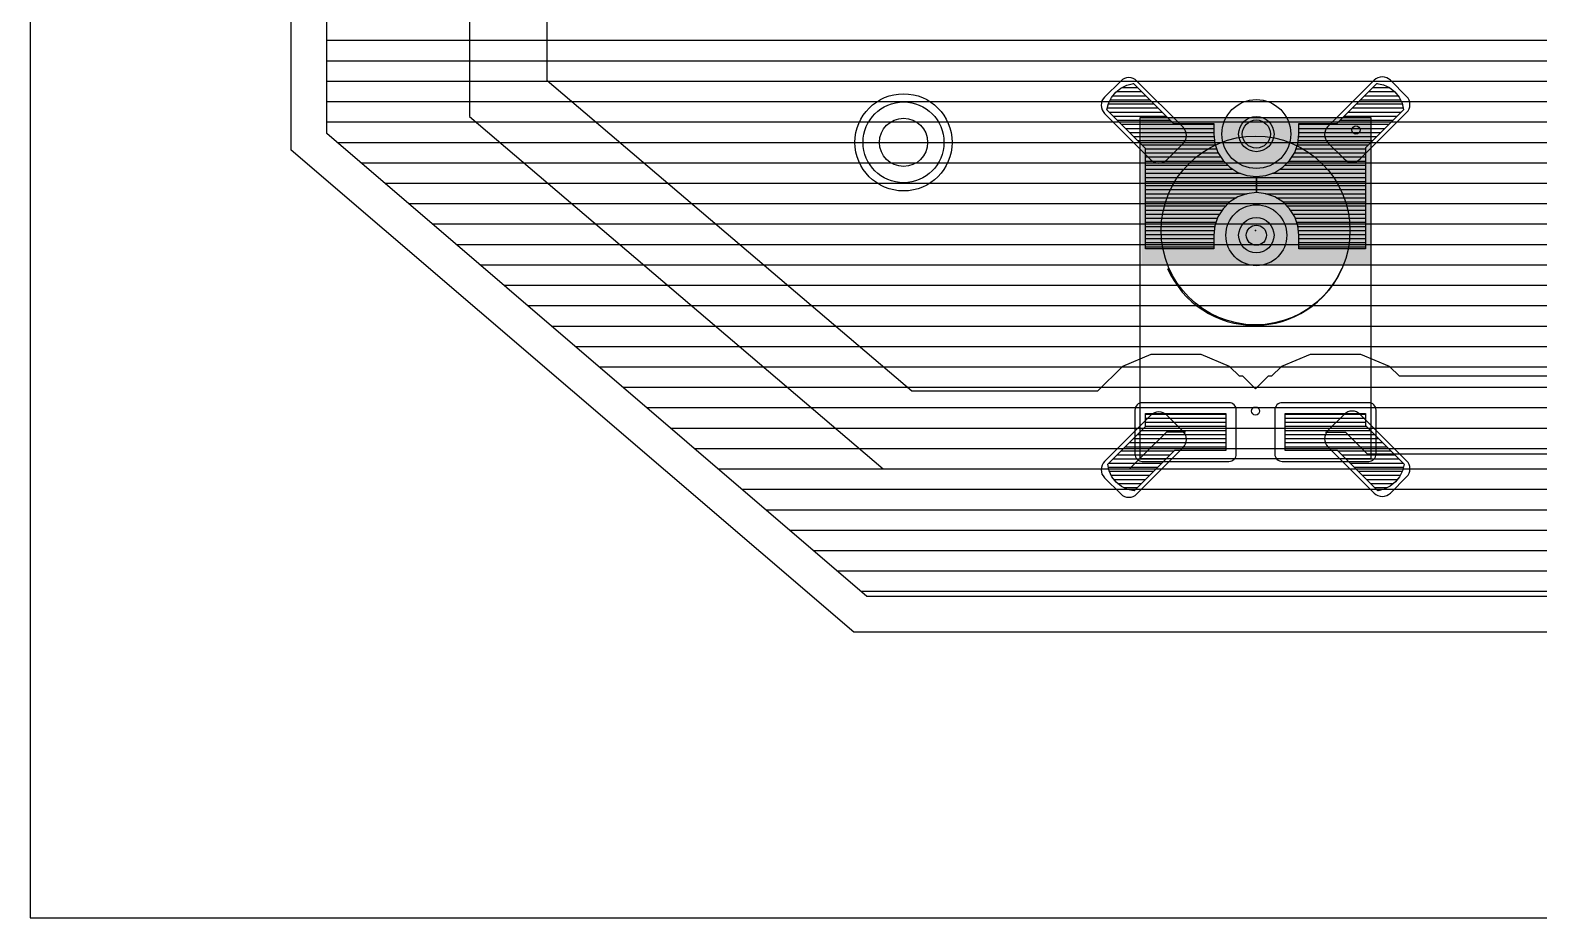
# Model space of a CAD drawing. Extents: x 0 to 1.97, y 0 to 1.97.
# Drawn here: x 0 to 0.739, y 0 to 0.435 of the extents above; entities that cross this region are included whole.
import ezdxf

# ---------------------------------------------------------------- set-up
doc = ezdxf.new("R2010")
doc.units = 0
for name, color, linetype in [('1', 14, 'CONTINUOUS'), ('16', 174, 'CONTINUOUS'), ('17', 94, 'CONTINUOUS'), ('18', 94, 'CONTINUOUS'), ('20', 178, 'CONTINUOUS'), ('21', 251, 'CONTINUOUS'), ('23', 178, 'CONTINUOUS'), ('29', 251, 'CONTINUOUS'), ('30', 251, 'CONTINUOUS'), ('31', 251, 'CONTINUOUS'), ('44', 251, 'CONTINUOUS'), ('51', 251, 'CONTINUOUS')]:
    doc.layers.add(name, color=color, linetype=linetype)

# ---------------------------------------------------------------- blocks, each defined once
blk = doc.blocks.new('RECT201600X116800R25')
blk.add_lwpolyline([(0.024803, -0.010778), (0.024803, 0.010778, 0.414214), (0.021211, 0.01437), (-0.021211, 0.01437, 0.414214), (-0.024803, 0.010778), (-0.024803, -0.010778, 0.414214), (-0.021211, -0.01437), (0.021211, -0.01437, 0.414214)], format="xyb", close=True)
blk = doc.blocks.new('RECT176000X91200R50')
blk.add_lwpolyline([(0.021654, -0.00561), (0.021654, 0.00561, 0.414214), (0.016043, 0.01122), (-0.016043, 0.01122, 0.414214), (-0.021654, 0.00561), (-0.021654, -0.00561, 0.414214), (-0.016043, -0.01122), (0.016043, -0.01122, 0.414214)], format="xyb", close=True)
blk = doc.blocks.new('RECT')
blk.add_solid([(-0.5, -0.5), (0.5, -0.5), (-0.5, 0.5), (0.5, 0.5)])
blk = doc.blocks.new('ROUNDP')
blk.add_circle((0, 0), 0.5)
blk = doc.blocks.new('ROUNDV')
blk.add_circle((0, 0), 0.5)

msp = doc.modelspace()

# ---------------------------------------------------------------- linework, layer by layer
at = {"layer": '1'}
for p, q in [((0.215276, 0.478976), (0.215276, 0.392598)), ((0.253275, 0.410145), (0.253275, 0.463236)), ((0.253275, 0.43), (1.153094, 0.43)), ((0.253275, 0.42), (1.133581, 0.42)), ((0.431866, 0.258), (0.253275, 0.410145)), ((0.253446, 0.41), (1.114068, 0.41)), ((0.265184, 0.4), (0.993925, 0.4)), ((0.215276, 0.392598), (0.417874, 0.22)), ((0.276922, 0.39), (0.981318, 0.39)), ((0.288661, 0.38), (0.973737, 0.38)), ((0.300399, 0.37), (0.970294, 0.37)), ((0.312137, 0.36), (0.911913, 0.36)), ((0.323875, 0.35), (0.894834, 0.35)), ((0.335613, 0.34), (0.885986, 0.34)), ((0.347351, 0.33), (0.881736, 0.33)), ((0.359089, 0.32), (0.87841, 0.32)), ((0.370828, 0.31), (0.879021, 0.31)), ((0.382566, 0.3), (0.880083, 0.3)), ((0.394304, 0.29), (0.873445, 0.29)), ((0.406042, 0.28), (0.853106, 0.28)), ((0.549055, 0.276031), (0.535089, 0.270246)), ((0.573622, 0.276031), (0.549055, 0.276031)), ((0.587588, 0.270246), (0.573622, 0.276031)), ((0.627008, 0.276031), (0.613042, 0.270246)), ((0.651968, 0.276031), (0.627008, 0.276031)), ((0.665935, 0.270246), (0.651968, 0.276031)), ((0.41778, 0.27), (0.534843, 0.27)), ((0.535089, 0.270246), (0.522843, 0.258)), ((0.592433, 0.265401), (0.587588, 0.270246)), ((0.587834, 0.27), (0.612795, 0.27)), ((0.613042, 0.270246), (0.608197, 0.265401)), ((0.670779, 0.265401), (0.665935, 0.270246)), ((0.666181, 0.27), (0.83181, 0.27)), ((0.429518, 0.26), (0.524843, 0.26)), ((0.594146, 0.265401), (0.592433, 0.265401)), ((0.600315, 0.259233), (0.594146, 0.265401)), ((0.599548, 0.26), (0.601082, 0.26)), ((0.606483, 0.265401), (0.600315, 0.259233)), ((0.608197, 0.265401), (0.606483, 0.265401)), ((0.821463, 0.265401), (0.670779, 0.265401)), ((0.522843, 0.258), (0.431866, 0.258)), ((0.556614, 0.238031), (0.545591, 0.227008)), ((0.566063, 0.238031), (0.556614, 0.238031)), ((0.634567, 0.238031), (0.644409, 0.238031)), ((0.644409, 0.238031), (0.655039, 0.227402)), ((0.538583, 0.22), (0.545591, 0.227008)), ((0.655039, 0.227402), (0.829528, 0.227402)), ((0.417874, 0.22), (0.538583, 0.22))]:
    msp.add_line(p, q, dxfattribs=at)
at = {"layer": '16'}
for p, q in [((0.145374, 0.384269), (0.145374, 0.683132)), ((0.145374, 0.43), (1.370217, 0.43)), ((0.145374, 0.42), (1.370217, 0.42)), ((0.145374, 0.41), (1.370217, 0.41)), ((0.145374, 0.4), (0.993925, 0.4)), ((0.145374, 0.39), (0.981318, 0.39)), ((0.409938, 0.1575), (0.145374, 0.384269)), ((0.150355, 0.38), (0.973737, 0.38)), ((0.162022, 0.37), (0.970294, 0.37)), ((0.173688, 0.36), (0.911913, 0.36)), ((0.185355, 0.35), (0.894834, 0.35)), ((0.197021, 0.34), (0.885986, 0.34)), ((0.208688, 0.33), (0.881736, 0.33)), ((0.220355, 0.32), (0.87841, 0.32)), ((0.232021, 0.31), (0.879021, 0.31)), ((0.243688, 0.3), (0.880083, 0.3)), ((0.255355, 0.29), (0.884961, 0.29)), ((0.267021, 0.28), (0.889838, 0.28)), ((0.278688, 0.27), (0.894715, 0.27)), ((0.290355, 0.26), (0.899593, 0.26)), ((0.302021, 0.25), (0.90447, 0.25)), ((0.313688, 0.24), (0.909347, 0.24)), ((0.325355, 0.23), (0.914224, 0.23)), ((0.337021, 0.22), (0.91913, 0.22)), ((0.348688, 0.21), (0.930433, 0.21)), ((0.360355, 0.2), (0.996145, 0.2)), ((0.372021, 0.19), (0.976145, 0.19)), ((0.383688, 0.18), (0.956145, 0.18)), ((0.395355, 0.17), (0.936145, 0.17)), ((0.407021, 0.16), (0.916145, 0.16)), ((0.911144, 0.1575), (0.409938, 0.1575))]:
    msp.add_line(p, q, dxfattribs=at)
at = {"layer": '20'}
for p, q in [((0, 1.968504), (0, 0)), ((0.127874, 0.37622), (0.127874, 0.691181)), ((0.403465, 0.14), (0.127874, 0.37622)), ((0.915276, 0.14), (0.403465, 0.14)), ((0, 0), (1.968504, 0))]:
    msp.add_line(p, q, dxfattribs=at)
at = {"layer": '21'}
for p, q in [((0.543819, 0.254843), (0.543819, 0.312165)), ((0.656811, 0.312165), (0.656811, 0.254843)), ((0.601811, 0.224843), (0.599606, 0.224843))]:
    msp.add_line(p, q, dxfattribs=at)
msp.add_circle((0.600315, 0.248346), 0.001969, dxfattribs=at)
msp.add_arc((0.599921, 0.337039), 0.046707, 203.855589, 336.144411, dxfattribs=at)
at = {"layer": '23'}
msp.add_point((0.600315, 0.33685), dxfattribs=at)
at = {"layer": '29'}
for p, q in [((0.531811, 0.404567), (0.534364, 0.406623)), ((0.534364, 0.406623), (0.537296, 0.408089)), ((0.537296, 0.408089), (0.540472, 0.408898)), ((0.540287, 0.40885), (0.54052, 0.40885)), ((0.540472, 0.408898), (0.560157, 0.389213)), ((0.640079, 0.389213), (0.659764, 0.408898)), ((0.659717, 0.40885), (0.659992, 0.40885)), ((0.659764, 0.408898), (0.663013, 0.408226)), ((0.663013, 0.408226), (0.666021, 0.406824)), ((0.666021, 0.406824), (0.668624, 0.404765)), ((0.528289, 0.399082), (0.529755, 0.402014)), ((0.529173, 0.40085), (0.54852, 0.40085)), ((0.529755, 0.402014), (0.531811, 0.404567)), ((0.532163, 0.40485), (0.54452, 0.40485)), ((0.651717, 0.40085), (0.671294, 0.40085)), ((0.655717, 0.40485), (0.668516, 0.40485)), ((0.668624, 0.404765), (0.670682, 0.402163)), ((0.670682, 0.402163), (0.672085, 0.399155)), ((0.672085, 0.399155), (0.672756, 0.395906)), ((0.52748, 0.395906), (0.528289, 0.399082)), ((0.546378, 0.377008), (0.52748, 0.395906)), ((0.527721, 0.39685), (0.55252, 0.39685)), ((0.530535, 0.39285), (0.55652, 0.39285)), ((0.643717, 0.39285), (0.669701, 0.39285)), ((0.647717, 0.39685), (0.672561, 0.39685)), ((0.672756, 0.395906), (0.654252, 0.377402)), ((0.534535, 0.38885), (0.579843, 0.38885)), ((0.538535, 0.38485), (0.579843, 0.38485)), ((0.560157, 0.389213), (0.579843, 0.389213)), ((0.579843, 0.389213), (0.579843, 0.384094)), ((0.621575, 0.384094), (0.621575, 0.389213)), ((0.621575, 0.389213), (0.640079, 0.389213)), ((0.621575, 0.38885), (0.665701, 0.38885)), ((0.621575, 0.38485), (0.661701, 0.38485)), ((0.542535, 0.38085), (0.580208, 0.38085)), ((0.546378, 0.327795), (0.546378, 0.377008)), ((0.579843, 0.384094), (0.580366, 0.379451)), ((0.580366, 0.379451), (0.581909, 0.375041)), ((0.619508, 0.375041), (0.621052, 0.379451)), ((0.621052, 0.379451), (0.621575, 0.384094)), ((0.621209, 0.38085), (0.657701, 0.38085)), ((0.654252, 0.377402), (0.654252, 0.327795)), ((0.546378, 0.37685), (0.581276, 0.37685)), ((0.546378, 0.37285), (0.583285, 0.37285)), ((0.581909, 0.375041), (0.584395, 0.371085)), ((0.584395, 0.371085), (0.587699, 0.367781)), ((0.613719, 0.367781), (0.617023, 0.371085)), ((0.617023, 0.371085), (0.619508, 0.375041)), ((0.618132, 0.37285), (0.654252, 0.37285)), ((0.620141, 0.37685), (0.654252, 0.37685)), ((0.546378, 0.36885), (0.586629, 0.36885)), ((0.546378, 0.36485), (0.592925, 0.36485)), ((0.587699, 0.367781), (0.591655, 0.365295)), ((0.591655, 0.365295), (0.596065, 0.363751)), ((0.596065, 0.363751), (0.600709, 0.363228)), ((0.600709, 0.363228), (0.605352, 0.363751)), ((0.600709, 0.363228), (0.600709, 0.355354)), ((0.600709, 0.355354), (0.600709, 0.363228)), ((0.605352, 0.363751), (0.609762, 0.365295)), ((0.608492, 0.36485), (0.654252, 0.36485)), ((0.609762, 0.365295), (0.613719, 0.367781)), ((0.614788, 0.36885), (0.654252, 0.36885)), ((0.546378, 0.36085), (0.600709, 0.36085)), ((0.546378, 0.35685), (0.600709, 0.35685)), ((0.596065, 0.354831), (0.591655, 0.353288)), ((0.600709, 0.355354), (0.596065, 0.354831)), ((0.600709, 0.36085), (0.654252, 0.36085)), ((0.600709, 0.35685), (0.654252, 0.35685)), ((0.605352, 0.354831), (0.600709, 0.355354)), ((0.609762, 0.353288), (0.605352, 0.354831)), ((0.546378, 0.35285), (0.590959, 0.35285)), ((0.546378, 0.34885), (0.585747, 0.34885)), ((0.584395, 0.347498), (0.581909, 0.343542)), ((0.587699, 0.350802), (0.584395, 0.347498)), ((0.591655, 0.353288), (0.587699, 0.350802)), ((0.613719, 0.350802), (0.609762, 0.353288)), ((0.610459, 0.35285), (0.654252, 0.35285)), ((0.617023, 0.347498), (0.613719, 0.350802)), ((0.61567, 0.34885), (0.654252, 0.34885)), ((0.619508, 0.343542), (0.617023, 0.347498)), ((0.546378, 0.34485), (0.582731, 0.34485)), ((0.546378, 0.34085), (0.580967, 0.34085)), ((0.581909, 0.343542), (0.580366, 0.339131)), ((0.618686, 0.34485), (0.654252, 0.34485)), ((0.621052, 0.339131), (0.619508, 0.343542)), ((0.62045, 0.34085), (0.654252, 0.34085)), ((0.546378, 0.33685), (0.580109, 0.33685)), ((0.546378, 0.33285), (0.579843, 0.33285)), ((0.580366, 0.339131), (0.579843, 0.334488)), ((0.579843, 0.334488), (0.579843, 0.327795)), ((0.621575, 0.334488), (0.621052, 0.339131)), ((0.621309, 0.33685), (0.654252, 0.33685)), ((0.621575, 0.327795), (0.621575, 0.334488)), ((0.621575, 0.33285), (0.654252, 0.33285)), ((0.546378, 0.32885), (0.579843, 0.32885)), ((0.579843, 0.327795), (0.546378, 0.327795)), ((0.621575, 0.32885), (0.654252, 0.32885)), ((0.654252, 0.327795), (0.621575, 0.327795)), ((0.546378, 0.240787), (0.546378, 0.247087)), ((0.546378, 0.247087), (0.585748, 0.247087)), ((0.546378, 0.24485), (0.585748, 0.24485)), ((0.585748, 0.247087), (0.585748, 0.228976)), ((0.614882, 0.228976), (0.614882, 0.247087)), ((0.614882, 0.247087), (0.654252, 0.247087)), ((0.614882, 0.24485), (0.654252, 0.24485)), ((0.654252, 0.247087), (0.654252, 0.241181)), ((0.527874, 0.222283), (0.546378, 0.240787)), ((0.542441, 0.23685), (0.585748, 0.23685)), ((0.546378, 0.24085), (0.585748, 0.24085)), ((0.614882, 0.24085), (0.654583, 0.24085)), ((0.614882, 0.23685), (0.658583, 0.23685)), ((0.654252, 0.241181), (0.67315, 0.222283)), ((0.538441, 0.23285), (0.585748, 0.23285)), ((0.614882, 0.23285), (0.662583, 0.23285)), ((0.528545, 0.219034), (0.527874, 0.222283)), ((0.530441, 0.22485), (0.556425, 0.22485)), ((0.534441, 0.22885), (0.560425, 0.22885)), ((0.560551, 0.228976), (0.540866, 0.209291)), ((0.585748, 0.228976), (0.560551, 0.228976)), ((0.640472, 0.228976), (0.614882, 0.228976)), ((0.660157, 0.209291), (0.640472, 0.228976)), ((0.640598, 0.22885), (0.666583, 0.22885)), ((0.644598, 0.22485), (0.670583, 0.22485)), ((0.67315, 0.222283), (0.672341, 0.219107)), ((0.52817, 0.22085), (0.552425, 0.22085)), ((0.529948, 0.216026), (0.528545, 0.219034)), ((0.529564, 0.21685), (0.548425, 0.21685)), ((0.532006, 0.213424), (0.529948, 0.216026)), ((0.648598, 0.22085), (0.672785, 0.22085)), ((0.652598, 0.21685), (0.671213, 0.21685)), ((0.670875, 0.216175), (0.668819, 0.213622)), ((0.672341, 0.219107), (0.670875, 0.216175)), ((0.534609, 0.211365), (0.532006, 0.213424)), ((0.532731, 0.21285), (0.544425, 0.21285)), ((0.537617, 0.209963), (0.534609, 0.211365)), ((0.540866, 0.209291), (0.537617, 0.209963)), ((0.656598, 0.21285), (0.667861, 0.21285)), ((0.663334, 0.2101), (0.660157, 0.209291)), ((0.666266, 0.211566), (0.663334, 0.2101)), ((0.668819, 0.213622), (0.666266, 0.211566))]:
    msp.add_line(p, q, dxfattribs=at)
for centre in [(0.600709, 0.384094), (0.600709, 0.334488)]:
    msp.add_circle(centre, 0.008661, dxfattribs=at)
at = {"layer": '31'}
for p, q in [((0.531811, 0.404567), (0.534364, 0.406623)), ((0.534364, 0.406623), (0.537296, 0.408089)), ((0.534818, 0.40685), (0.54252, 0.40685)), ((0.537296, 0.408089), (0.540472, 0.408898)), ((0.540287, 0.40885), (0.54052, 0.40885)), ((0.540472, 0.408898), (0.560157, 0.389213)), ((0.640079, 0.389213), (0.659764, 0.408898)), ((0.657717, 0.40685), (0.665963, 0.40685)), ((0.659717, 0.40885), (0.659992, 0.40885)), ((0.659764, 0.408898), (0.663013, 0.408226)), ((0.663013, 0.408226), (0.666021, 0.406824)), ((0.666021, 0.406824), (0.668624, 0.404765)), ((0.528289, 0.399082), (0.529755, 0.402014)), ((0.529173, 0.40085), (0.54852, 0.40085)), ((0.529755, 0.402014), (0.531811, 0.404567)), ((0.530428, 0.40285), (0.54652, 0.40285)), ((0.532163, 0.40485), (0.54452, 0.40485)), ((0.651717, 0.40085), (0.671294, 0.40085)), ((0.653717, 0.40285), (0.670138, 0.40285)), ((0.655717, 0.40485), (0.668516, 0.40485)), ((0.668624, 0.404765), (0.670682, 0.402163)), ((0.670682, 0.402163), (0.672085, 0.399155)), ((0.672085, 0.399155), (0.672756, 0.395906)), ((0.52748, 0.395906), (0.528289, 0.399082)), ((0.546378, 0.377008), (0.52748, 0.395906)), ((0.527721, 0.39685), (0.55252, 0.39685)), ((0.52823, 0.39885), (0.55052, 0.39885)), ((0.528535, 0.39485), (0.55452, 0.39485)), ((0.530535, 0.39285), (0.55652, 0.39285)), ((0.643717, 0.39285), (0.669701, 0.39285)), ((0.645717, 0.39485), (0.671701, 0.39485)), ((0.647717, 0.39685), (0.672561, 0.39685)), ((0.649717, 0.39885), (0.672147, 0.39885)), ((0.672756, 0.395906), (0.654252, 0.377402)), ((0.532535, 0.39085), (0.55852, 0.39085)), ((0.534535, 0.38885), (0.579843, 0.38885)), ((0.536535, 0.38685), (0.579843, 0.38685)), ((0.538535, 0.38485), (0.579843, 0.38485)), ((0.560157, 0.389213), (0.579843, 0.389213)), ((0.579843, 0.389213), (0.579843, 0.384094)), ((0.621575, 0.384094), (0.621575, 0.389213)), ((0.621575, 0.389213), (0.640079, 0.389213)), ((0.621575, 0.38885), (0.665701, 0.38885)), ((0.621575, 0.38685), (0.663701, 0.38685)), ((0.621575, 0.38485), (0.661701, 0.38485)), ((0.641717, 0.39085), (0.667701, 0.39085)), ((0.540535, 0.38285), (0.579983, 0.38285)), ((0.542535, 0.38085), (0.580208, 0.38085)), ((0.544535, 0.37885), (0.580576, 0.37885)), ((0.546378, 0.327795), (0.546378, 0.377008)), ((0.579843, 0.384094), (0.580366, 0.379451)), ((0.580366, 0.379451), (0.581909, 0.375041)), ((0.619508, 0.375041), (0.621052, 0.379451)), ((0.620841, 0.37885), (0.655701, 0.37885)), ((0.621052, 0.379451), (0.621575, 0.384094)), ((0.621209, 0.38085), (0.657701, 0.38085)), ((0.621435, 0.38285), (0.659701, 0.38285)), ((0.654252, 0.377402), (0.654252, 0.327795)), ((0.546378, 0.37685), (0.581276, 0.37685)), ((0.546378, 0.37485), (0.582029, 0.37485)), ((0.546378, 0.37285), (0.583285, 0.37285)), ((0.546378, 0.37085), (0.584629, 0.37085)), ((0.581909, 0.375041), (0.584395, 0.371085)), ((0.584395, 0.371085), (0.587699, 0.367781)), ((0.613719, 0.367781), (0.617023, 0.371085)), ((0.616788, 0.37085), (0.654252, 0.37085)), ((0.617023, 0.371085), (0.619508, 0.375041)), ((0.618132, 0.37285), (0.654252, 0.37285)), ((0.619389, 0.37485), (0.654252, 0.37485)), ((0.620141, 0.37685), (0.654252, 0.37685)), ((0.546378, 0.36885), (0.586629, 0.36885)), ((0.546378, 0.36685), (0.589179, 0.36685)), ((0.546378, 0.36485), (0.592925, 0.36485)), ((0.546378, 0.36285), (0.600709, 0.36285)), ((0.587699, 0.367781), (0.591655, 0.365295)), ((0.591655, 0.365295), (0.596065, 0.363751)), ((0.596065, 0.363751), (0.600709, 0.363228)), ((0.600709, 0.363228), (0.605352, 0.363751)), ((0.600709, 0.363228), (0.600709, 0.355354)), ((0.600709, 0.355354), (0.600709, 0.363228)), ((0.600709, 0.36285), (0.654252, 0.36285)), ((0.605352, 0.363751), (0.609762, 0.365295)), ((0.608492, 0.36485), (0.654252, 0.36485)), ((0.609762, 0.365295), (0.613719, 0.367781)), ((0.612238, 0.36685), (0.654252, 0.36685)), ((0.614788, 0.36885), (0.654252, 0.36885)), ((0.546378, 0.36085), (0.600709, 0.36085)), ((0.546378, 0.35885), (0.600709, 0.35885)), ((0.546378, 0.35685), (0.600709, 0.35685)), ((0.546378, 0.35485), (0.596236, 0.35485)), ((0.596065, 0.354831), (0.591655, 0.353288)), ((0.600709, 0.355354), (0.596065, 0.354831)), ((0.600709, 0.36085), (0.654252, 0.36085)), ((0.600709, 0.35885), (0.654252, 0.35885)), ((0.600709, 0.35685), (0.654252, 0.35685)), ((0.605352, 0.354831), (0.600709, 0.355354)), ((0.605182, 0.35485), (0.654252, 0.35485)), ((0.609762, 0.353288), (0.605352, 0.354831)), ((0.546378, 0.35285), (0.590959, 0.35285)), ((0.546378, 0.35085), (0.587776, 0.35085)), ((0.546378, 0.34885), (0.585747, 0.34885)), ((0.584395, 0.347498), (0.581909, 0.343542)), ((0.587699, 0.350802), (0.584395, 0.347498)), ((0.591655, 0.353288), (0.587699, 0.350802)), ((0.613719, 0.350802), (0.609762, 0.353288)), ((0.610459, 0.35285), (0.654252, 0.35285)), ((0.613642, 0.35085), (0.654252, 0.35085)), ((0.617023, 0.347498), (0.613719, 0.350802)), ((0.61567, 0.34885), (0.654252, 0.34885)), ((0.619508, 0.343542), (0.617023, 0.347498)), ((0.546378, 0.34685), (0.583988, 0.34685)), ((0.546378, 0.34485), (0.582731, 0.34485)), ((0.546378, 0.34285), (0.581667, 0.34285)), ((0.546378, 0.34085), (0.580967, 0.34085)), ((0.581909, 0.343542), (0.580366, 0.339131)), ((0.61743, 0.34685), (0.654252, 0.34685)), ((0.618686, 0.34485), (0.654252, 0.34485)), ((0.621052, 0.339131), (0.619508, 0.343542)), ((0.61975, 0.34285), (0.654252, 0.34285)), ((0.62045, 0.34085), (0.654252, 0.34085)), ((0.546378, 0.33885), (0.580334, 0.33885)), ((0.546378, 0.33685), (0.580109, 0.33685)), ((0.546378, 0.33485), (0.579883, 0.33485)), ((0.546378, 0.33285), (0.579843, 0.33285)), ((0.580366, 0.339131), (0.579843, 0.334488)), ((0.579843, 0.334488), (0.579843, 0.327795)), ((0.621575, 0.334488), (0.621052, 0.339131)), ((0.621083, 0.33885), (0.654252, 0.33885)), ((0.621309, 0.33685), (0.654252, 0.33685)), ((0.621534, 0.33485), (0.654252, 0.33485)), ((0.621575, 0.327795), (0.621575, 0.334488)), ((0.621575, 0.33285), (0.654252, 0.33285)), ((0.546378, 0.33085), (0.579843, 0.33085)), ((0.546378, 0.32885), (0.579843, 0.32885)), ((0.579843, 0.327795), (0.546378, 0.327795)), ((0.621575, 0.33085), (0.654252, 0.33085)), ((0.621575, 0.32885), (0.654252, 0.32885)), ((0.654252, 0.327795), (0.621575, 0.327795)), ((0.546378, 0.240787), (0.546378, 0.247087)), ((0.546378, 0.247087), (0.585748, 0.247087)), ((0.546378, 0.24685), (0.585748, 0.24685)), ((0.546378, 0.24485), (0.585748, 0.24485)), ((0.585748, 0.247087), (0.585748, 0.228976)), ((0.614882, 0.228976), (0.614882, 0.247087)), ((0.614882, 0.247087), (0.654252, 0.247087)), ((0.614882, 0.24685), (0.654252, 0.24685)), ((0.614882, 0.24485), (0.654252, 0.24485)), ((0.654252, 0.247087), (0.654252, 0.241181)), ((0.527874, 0.222283), (0.546378, 0.240787)), ((0.542441, 0.23685), (0.585748, 0.23685)), ((0.544441, 0.23885), (0.585748, 0.23885)), ((0.546378, 0.24285), (0.585748, 0.24285)), ((0.546378, 0.24085), (0.585748, 0.24085)), ((0.614882, 0.24285), (0.654252, 0.24285)), ((0.614882, 0.24085), (0.654583, 0.24085)), ((0.614882, 0.23885), (0.656583, 0.23885)), ((0.614882, 0.23685), (0.658583, 0.23685)), ((0.654252, 0.241181), (0.67315, 0.222283)), ((0.536441, 0.23085), (0.585748, 0.23085)), ((0.538441, 0.23285), (0.585748, 0.23285)), ((0.540441, 0.23485), (0.585748, 0.23485)), ((0.614882, 0.23485), (0.660583, 0.23485)), ((0.614882, 0.23285), (0.662583, 0.23285)), ((0.614882, 0.23085), (0.664583, 0.23085)), ((0.528545, 0.219034), (0.527874, 0.222283)), ((0.528441, 0.22285), (0.554425, 0.22285)), ((0.530441, 0.22485), (0.556425, 0.22485)), ((0.532441, 0.22685), (0.558425, 0.22685)), ((0.534441, 0.22885), (0.560425, 0.22885)), ((0.560551, 0.228976), (0.540866, 0.209291)), ((0.585748, 0.228976), (0.560551, 0.228976)), ((0.640472, 0.228976), (0.614882, 0.228976)), ((0.660157, 0.209291), (0.640472, 0.228976)), ((0.640598, 0.22885), (0.666583, 0.22885)), ((0.642598, 0.22685), (0.668583, 0.22685)), ((0.644598, 0.22485), (0.670583, 0.22485)), ((0.646598, 0.22285), (0.672583, 0.22285)), ((0.67315, 0.222283), (0.672341, 0.219107)), ((0.52817, 0.22085), (0.552425, 0.22085)), ((0.529948, 0.216026), (0.528545, 0.219034)), ((0.528631, 0.21885), (0.550425, 0.21885)), ((0.529564, 0.21685), (0.548425, 0.21685)), ((0.532006, 0.213424), (0.529948, 0.216026)), ((0.530878, 0.21485), (0.546425, 0.21485)), ((0.648598, 0.22085), (0.672785, 0.22085)), ((0.650598, 0.21885), (0.672213, 0.21885)), ((0.652598, 0.21685), (0.671213, 0.21685)), ((0.654598, 0.21485), (0.669809, 0.21485)), ((0.670875, 0.216175), (0.668819, 0.213622)), ((0.672341, 0.219107), (0.670875, 0.216175)), ((0.534609, 0.211365), (0.532006, 0.213424)), ((0.532731, 0.21285), (0.544425, 0.21285)), ((0.537617, 0.209963), (0.534609, 0.211365)), ((0.535713, 0.21085), (0.542425, 0.21085)), ((0.540866, 0.209291), (0.537617, 0.209963)), ((0.656598, 0.21285), (0.667861, 0.21285)), ((0.658598, 0.21085), (0.664836, 0.21085)), ((0.663334, 0.2101), (0.660157, 0.209291)), ((0.666266, 0.211566), (0.663334, 0.2101)), ((0.668819, 0.213622), (0.666266, 0.211566))]:
    msp.add_line(p, q, dxfattribs=at)
at = {"layer": '44'}
for centre, radius in [((0.427874, 0.38), 0.011811), ((0.600709, 0.384094), 0.00689), ((0.600709, 0.334488), 0.004921)]:
    msp.add_circle(centre, radius, dxfattribs=at)
at = {"layer": '51'}
for p, q in [((0.543819, 0.224843), (0.543819, 0.392165)), ((0.543819, 0.392165), (0.656811, 0.392165)), ((0.656811, 0.392165), (0.656811, 0.224843)), ((0.656811, 0.224843), (0.543819, 0.224843))]:
    msp.add_line(p, q, dxfattribs=at)
for centre, radius in [((0.649528, 0.386063), 0.001969), ((0.600315, 0.33685), 0.04626)]:
    msp.add_circle(centre, radius, dxfattribs=at)

# ---------------------------------------------------------------- block references
at = {"layer": '1'}
for name, p, rotation in [('RECT176000X91200R50', (0.545591, 0.390787), 135), ('RECT176000X91200R50', (0.655039, 0.391181), 45), ('RECT201600X116800R25', (0.566063, 0.238031), 180), ('RECT201600X116800R25', (0.634567, 0.238031), 180), ('RECT176000X91200R50', (0.545591, 0.227008), 225), ('RECT176000X91200R50', (0.655039, 0.227402), 315)]:
    msp.add_blockref(name, p, dxfattribs=dict(at, rotation=rotation))
at = {"layer": '1', "xscale": 0.112598, "yscale": 0.072047, "rotation": 180}
msp.add_blockref('RECT', (0.600709, 0.356142), dxfattribs=at)
at = {"layer": '17', "rotation": 180}
for p, xscale, yscale in [((0.600709, 0.384094), 0.03378, 0.03378), ((0.600709, 0.384094), 0.03378, 0.03378), ((0.600709, 0.334488), 0.029843, 0.029843), ((0.600709, 0.334488), 0.029843, 0.029843)]:
    msp.add_blockref('ROUNDP', p, dxfattribs=dict(at, xscale=xscale, yscale=yscale))
at = {"layer": '18', "xscale": 0.039622, "yscale": 0.039622}
msp.add_blockref('ROUNDV', (0.427874, 0.38), dxfattribs=at)
msp.add_blockref('ROUNDV', (0.427874, 0.38), dxfattribs=at)
at = {"layer": '29', "xscale": 0.047622, "yscale": 0.047622}
msp.add_blockref('ROUNDV', (0.427874, 0.38), dxfattribs=at)
at = {"layer": '30', "xscale": 0.047622, "yscale": 0.047622}
msp.add_blockref('ROUNDV', (0.427874, 0.38), dxfattribs=at)

doc.saveas('drawing.dxf')
